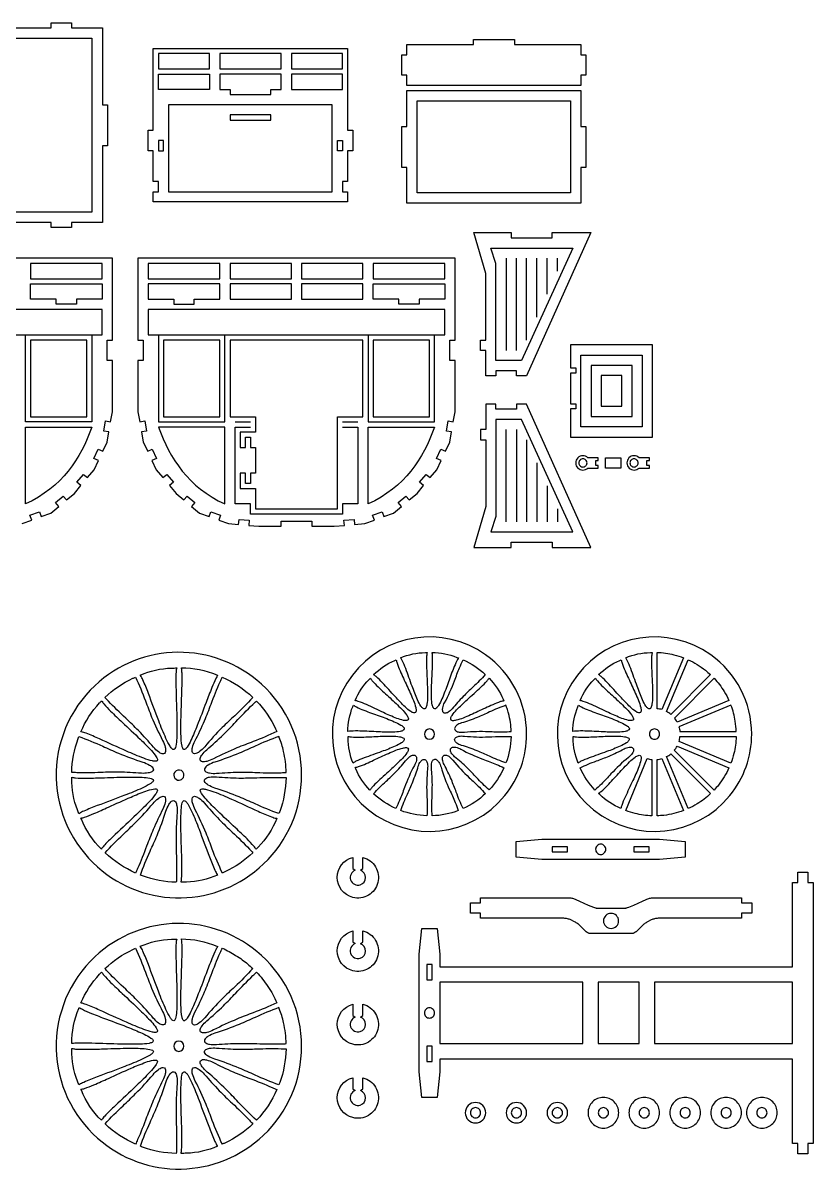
# Model space of a CAD drawing. Extents: x -19 to 119, y -23 to 93.
# Drawn here: x 41.6 to 118.9, y -19.2 to 92.8 of the extents above; entities that cross this region are included whole.
import ezdxf

# ---------------------------------------------------------------- set-up
doc = ezdxf.new("R2010")
doc.units = 0
doc.header["$MEASUREMENT"] = 0
doc.layers.get('0').update_dxf_attribs({"linetype": 'CONTINUOUS'})
doc.layers.add('ENGRAVE', color=1, linetype='CONTINUOUS')

msp = doc.modelspace()

# ---------------------------------------------------------------- linework, layer by layer
for points in [[(24.35, 92.3), (44.35, 92.3), (44.35, 92.8), (46.35, 92.8), (46.35, 92.3), (49.37, 92.3), (49.37, 84.8), (49.87, 84.8), (49.87, 80.8), (49.37, 80.8), (49.37, 73.3), (46.35, 73.3), (46.35, 72.8), (44.35, 72.8), (44.35, 73.3), (24.35, 73.3)], [(41.52, 43.87), (42.46, 44.21), (42.29, 44.68), (43.23, 45.02), (43.4, 44.55), (44.34, 44.9), (45.1, 45.54), (44.78, 45.92), (45.55, 46.56), (45.87, 46.18), (46.64, 46.82), (47.28, 47.59), (46.89, 47.91), (47.54, 48.68), (47.92, 48.36), (48.56, 49.12), (48.99, 50.03), (48.53, 50.24), (48.96, 51.15), (49.41, 50.94), (49.83, 51.84), (50.01, 52.83), (49.51, 52.91), (49.69, 53.9), (50.18, 53.81), (50.35, 54.8), (50.35, 59.8), (49.85, 59.8), (49.85, 61.8), (50.35, 61.8), (50.35, 69.8), (19.35, 69.8)]]:
    msp.add_lwpolyline(points)
for points in [[(79.15, 86.68), (79.15, 87.68), (78.65, 87.68), (78.65, 89.68), (79.15, 89.68), (79.15, 90.68), (85.65, 90.68), (85.65, 91.18), (89.65, 91.18), (89.65, 90.68), (96.15, 90.68), (96.15, 89.68), (96.65, 89.68), (96.65, 87.68), (96.15, 87.68), (96.15, 86.68)], [(54.35, 75.3), (54.35, 76.3), (54.85, 76.3), (54.85, 77.3), (54.35, 77.3), (54.35, 80.3), (53.85, 80.3), (53.85, 82.3), (54.35, 82.3), (54.35, 90.3), (73.35, 90.3), (73.35, 82.3), (73.85, 82.3), (73.85, 80.3), (73.35, 80.3), (73.35, 77.3), (72.85, 77.3), (72.85, 76.3), (73.35, 76.3), (73.35, 75.3)], [(54.85, 89.8), (54.85, 88.3), (59.85, 88.3), (59.85, 89.8)], [(60.85, 89.8), (60.85, 88.3), (66.85, 88.3), (66.85, 89.8)], [(67.85, 89.8), (67.85, 88.3), (72.85, 88.3), (72.85, 89.8)], [(54.85, 87.8), (59.85, 87.8), (59.85, 86.3), (54.85, 86.3)], [(60.85, 87.8), (60.85, 86.3), (61.85, 86.3), (61.85, 85.8), (65.85, 85.8), (65.85, 86.3), (66.85, 86.3), (66.85, 87.8)], [(67.85, 87.8), (67.85, 86.3), (72.85, 86.3), (72.85, 87.8)], [(79.15, 75.18), (79.15, 78.68), (78.65, 78.68), (78.65, 82.68), (79.15, 82.68), (79.15, 86.18), (96.15, 86.18), (96.15, 82.68), (96.65, 82.68), (96.65, 78.68), (96.15, 78.68), (96.15, 75.18)], [(61.85, 83.8), (61.85, 83.3), (65.85, 83.3), (65.85, 83.8)], [(54.85, 81.3), (54.85, 80.3), (55.35, 80.3), (55.35, 81.3)], [(72.85, 80.3), (72.35, 80.3), (72.35, 81.3), (72.85, 81.3)], [(86.85, 58.3), (86.85, 60.8), (86.35, 60.8), (86.35, 61.8), (86.85, 61.8), (86.85, 68.3), (85.69, 72.3), (89.35, 72.3), (89.35, 71.8), (93.35, 71.8), (93.35, 72.3), (97.11, 72.3), (90.85, 58.3), (89.85, 58.3), (89.85, 58.8), (87.85, 58.8), (87.85, 58.3)], [(83.85, 54.8), (83.85, 59.8), (83.35, 59.8), (83.35, 61.8), (83.85, 61.8), (83.85, 69.8), (52.85, 69.8), (52.85, 61.8), (53.35, 61.8), (53.35, 59.8), (52.85, 59.8), (52.85, 54.8), (53.03, 53.81), (53.52, 53.9), (53.69, 52.91), (53.2, 52.83), (53.37, 51.84), (53.8, 50.94), (54.25, 51.15), (54.67, 50.24), (54.22, 50.03), (54.64, 49.12), (55.28, 48.36), (55.67, 48.68), (56.31, 47.91), (55.93, 47.59), (56.57, 46.82), (57.34, 46.18), (57.66, 46.56), (58.42, 45.92), (58.1, 45.54), (58.87, 44.9), (59.81, 44.55), (59.98, 45.02), (60.92, 44.68), (60.75, 44.21), (61.69, 43.87), (62.68, 43.78), (62.73, 44.28), (63.72, 44.19), (63.68, 43.7), (64.68, 43.61), (66.85, 43.61), (66.85, 44.11), (69.85, 44.11), (69.85, 43.61), (72.03, 43.61), (73.03, 43.7), (72.98, 44.19), (73.98, 44.28), (74.02, 43.78), (75.02, 43.87), (75.96, 44.21), (75.79, 44.68), (76.73, 45.02), (76.9, 44.55), (77.84, 44.9), (78.6, 45.54), (78.28, 45.92), (79.05, 46.56), (79.37, 46.18), (80.14, 46.82), (80.78, 47.59), (80.39, 47.91), (81.04, 48.68), (81.42, 48.36), (82.06, 49.12), (82.49, 50.03), (82.03, 50.24), (82.46, 51.15), (82.91, 50.94), (83.33, 51.84), (83.51, 52.83), (83.01, 52.91), (83.19, 53.9), (83.68, 53.81)], [(42.35, 67.8), (49.35, 67.8), (49.35, 69.3), (42.35, 69.3)], [(60.85, 67.8), (60.85, 69.3), (53.85, 69.3), (53.85, 67.8)], [(67.85, 67.8), (67.85, 69.3), (61.85, 69.3), (61.85, 67.8)], [(74.85, 67.8), (74.85, 69.3), (68.85, 69.3), (68.85, 67.8)], [(75.85, 67.8), (82.85, 67.8), (82.85, 69.3), (75.85, 69.3)], [(49.35, 67.3), (49.35, 65.8), (46.85, 65.8), (46.85, 65.3), (44.85, 65.3), (44.85, 65.8), (42.35, 65.8), (42.35, 67.3)], [(53.85, 67.3), (53.85, 65.8), (56.35, 65.8), (56.35, 65.3), (58.35, 65.3), (58.35, 65.8), (60.85, 65.8), (60.85, 67.3)], [(61.85, 67.3), (61.85, 65.8), (67.85, 65.8), (67.85, 67.3)], [(68.85, 67.3), (68.85, 65.8), (74.85, 65.8), (74.85, 67.3)], [(82.85, 67.3), (82.85, 65.8), (80.35, 65.8), (80.35, 65.3), (78.35, 65.3), (78.35, 65.8), (75.85, 65.8), (75.85, 67.3)], [(42.35, 61.8), (42.35, 54.3), (47.85, 54.3), (47.85, 61.8)], [(55.35, 61.8), (55.35, 54.3), (60.85, 54.3), (60.85, 61.8)], [(61.85, 61.8), (61.85, 54.3), (64.35, 54.3), (64.35, 52.8), (62.85, 52.8), (62.85, 51.3), (63.35, 51.3), (63.35, 52.3), (63.85, 52.3), (63.85, 51.3), (64.35, 51.3), (64.35, 48.8), (63.85, 48.8), (63.85, 47.8), (63.35, 47.8), (63.35, 48.8), (62.85, 48.8), (62.85, 47.3), (64.35, 47.3), (64.35, 45.3), (72.35, 45.3), (72.35, 54.3), (74.85, 54.3), (74.85, 61.8)], [(75.85, 61.8), (75.85, 54.3), (81.35, 54.3), (81.35, 61.8)], [(103.15, 61.33), (95.15, 61.33), (95.15, 59.08), (95.65, 59.08), (95.65, 58.58), (95.15, 58.58), (95.15, 55.58), (95.65, 55.58), (95.65, 55.08), (95.15, 55.08), (95.15, 52.33), (103.15, 52.33)], [(86.85, 55.55), (86.85, 53.05), (86.35, 53.05), (86.35, 52.05), (86.85, 52.05), (86.85, 45.55), (85.69, 41.55), (89.35, 41.55), (89.35, 42.05), (93.35, 42.05), (93.35, 41.55), (97.11, 41.55), (90.85, 55.55), (89.85, 55.55), (89.85, 55.05), (87.85, 55.05), (87.85, 55.55)], [(98.57, 50.29), (100.07, 50.29), (100.07, 49.29), (98.57, 49.29)], [(93.34, 11.04), (92.34, 11.04), (89.84, 11.29), (89.84, 12.79), (92.34, 13.04), (103.84, 13.04), (106.34, 12.79), (106.34, 11.29), (103.84, 11.04), (102.84, 11.04), (101.34, 11.04), (94.84, 11.04)], [(94.84, 12.29), (93.34, 12.29), (93.34, 11.79), (94.84, 11.79)], [(102.84, 12.29), (101.34, 12.29), (101.34, 11.79), (102.84, 11.79)], [(80.6, -12.2), (80.35, -9.7), (80.35, 1.8), (80.6, 4.3), (82.1, 4.3), (82.35, 1.8), (82.35, 0.55), (116.85, 0.55), (116.85, 8.8), (117.35, 8.8), (117.35, 9.8), (118.35, 9.8), (118.35, 8.8), (118.85, 8.8), (118.85, -16.7), (118.35, -16.7), (118.35, -17.7), (117.35, -17.7), (117.35, -16.7), (116.85, -16.7), (116.85, -8.45), (82.35, -8.45), (82.35, -9.7), (82.1, -12.2)], [(85.35, 5.8), (85.35, 6.8), (86.35, 6.8), (86.35, 7.3), (94.99, 7.3), (95.08, 7.29), (95.17, 7.29), (95.26, 7.27), (95.34, 7.26), (95.43, 7.23), (95.51, 7.2), (95.59, 7.17), (95.67, 7.14), (96.03, 6.96), (96.87, 6.58), (97.39, 6.38), (97.49, 6.34), (97.59, 6.32), (97.63, 6.31), (97.66, 6.3), (97.68, 6.3), (97.69, 6.29), (97.7, 6.29), (97.72, 6.29), (100.5, 6.29), (100.51, 6.29), (100.52, 6.29), (100.54, 6.3), (100.55, 6.3), (100.59, 6.31), (100.63, 6.32), (100.72, 6.34), (100.83, 6.38), (101.34, 6.58), (102.17, 6.96), (102.53, 7.14), (102.61, 7.17), (102.69, 7.2), (102.78, 7.23), (102.86, 7.26), (102.95, 7.27), (103.04, 7.29), (103.12, 7.29), (103.21, 7.3), (111.85, 7.3), (111.85, 6.8), (112.85, 6.8), (112.85, 5.8), (111.85, 5.8), (111.85, 5.3), (103.71, 5.3), (103.62, 5.29), (103.54, 5.29), (103.45, 5.27), (103.36, 5.26), (103.28, 5.23), (103.19, 5.2), (103.11, 5.17), (103.03, 5.14), (102.67, 4.96), (102.6, 4.92), (102.52, 4.87), (102.44, 4.82), (102.37, 4.77), (102.3, 4.72), (102.23, 4.66), (102.16, 4.6), (102.1, 4.54), (101.61, 4.05), (101.58, 4.02), (101.54, 3.99), (101.51, 3.97), (101.47, 3.94), (101.44, 3.92), (101.4, 3.9), (101.36, 3.88), (101.33, 3.86), (101.29, 3.85), (101.25, 3.83), (101.2, 3.82), (101.16, 3.81), (101.12, 3.81), (101.08, 3.8), (101.04, 3.8), (100.99, 3.8), (97.21, 3.8), (97.17, 3.8), (97.13, 3.8), (97.08, 3.81), (97.04, 3.81), (97, 3.82), (96.96, 3.83), (96.92, 3.85), (96.88, 3.86), (96.84, 3.88), (96.8, 3.9), (96.77, 3.92), (96.73, 3.94), (96.7, 3.97), (96.66, 3.99), (96.63, 4.02), (96.6, 4.05), (96.11, 4.54), (96.04, 4.6), (95.98, 4.66), (95.91, 4.72), (95.84, 4.77), (95.76, 4.82), (95.69, 4.87), (95.61, 4.92), (95.53, 4.96), (95.17, 5.14), (95.09, 5.17), (95.01, 5.2), (94.93, 5.23), (94.84, 5.26), (94.76, 5.27), (94.67, 5.29), (94.58, 5.29), (94.49, 5.3), (86.35, 5.3), (86.35, 5.8)], [(81.1, 0.8), (81.1, -0.7), (81.6, -0.7), (81.6, 0.8)], [(82.35, -0.95), (82.35, -6.95), (96.35, -6.95), (96.35, -0.95)], [(97.85, -0.95), (97.85, -6.95), (101.85, -6.95), (101.85, -0.95)], [(103.35, -0.95), (103.35, -6.95), (116.85, -6.95), (116.85, -0.95)], [(81.1, -7.2), (81.1, -8.7), (81.6, -8.7), (81.6, -7.2)]]:
    msp.add_lwpolyline(points, close=True)
for points in [[(96.84, 50.3, 0.41271), (95.85, 50.29, 0.41271), (95.86, 49.3, 0.41145), (96.84, 49.3), (97.85, 49.3), (97.85, 49.55), (97.6, 49.55), (97.6, 50.05), (97.85, 50.05), (97.85, 50.3)], [(101.84, 50.3, 0.41271), (100.85, 50.29, 0.41271), (100.86, 49.3, 0.41145), (101.84, 49.3), (102.85, 49.3), (102.85, 49.55), (102.6, 49.55), (102.6, 50.05), (102.85, 50.05), (102.85, 50.3)], [(96.35, 49.4, 0.414214), (96.75, 49.8, 0.414214), (96.35, 50.2, 0.414214), (95.95, 49.8, 0.414214)], [(101.35, 49.4, 0.414214), (101.75, 49.8, 0.414214), (101.35, 50.2, 0.414214), (100.95, 49.8, 0.414214)], [(90.85, 23.3, 0.243282), (86.84, 31.05, 0.404072), (73.81, 29.06, 0.407608), (75.4, 15.89, 0.412885), (88.72, 17.3, 0.172941)], [(112.85, 23.3, 0.243282), (108.84, 31.05, 0.404072), (95.81, 29.06, 0.407609), (97.4, 15.89, 0.412885), (110.72, 17.3, 0.172941)], [(68.85, 19.3, 0.21178), (64.92, 28.18, 0.391929), (48.63, 28.03, 0.213524), (44.86, 19, 0.208326), (48.9, 10.32, 0.390197), (65.13, 10.61, 0.205517)], [(75.89, 29.11, -0.09623), (77.95, 30.5), (78.1, 30.57, 0.07041), (78.18, 30.24, 0.026017), (78.48, 29.48, 0.005895), (79.14, 28.03, -0.016027), (79.78, 26.59, -0.036448), (80, 25.89, -0.077155), (80.04, 25.56, -0.192541), (79.97, 25.4, -0.24616), (79.81, 25.37, -0.091184), (79.52, 25.51, -0.041205), (78.98, 25.95, -0.017959), (77.99, 26.97, 0.003012), (76.75, 28.32, 0.023918), (76.14, 28.92, 0.055117)], [(78.53, 30.76, -0.099565), (80.96, 31.26), (81.13, 31.26, 0.070307), (81.07, 30.93, 0.025895), (81.06, 30.11, 0.005837), (81.12, 28.52, -0.01601), (81.16, 26.94, -0.036411), (81.1, 26.21, -0.07724), (81, 25.88, -0.193502), (80.88, 25.76, -0.246041), (80.72, 25.8, -0.090618), (80.51, 26.04, -0.040959), (80.18, 26.65, -0.017856), (79.65, 27.98, 0.003032), (79.03, 29.7, 0.023885), (78.69, 30.49, 0.055063)], [(81.6, 31.28, -0.093763), (84.04, 30.8), (84.2, 30.74, 0.070307), (84.02, 30.45, 0.026135), (83.69, 29.71, 0.005976), (83.14, 28.21, -0.015999), (82.57, 26.74, -0.036365), (82.24, 26.09, -0.07668), (82.02, 25.83, -0.192132), (81.87, 25.76, -0.247601), (81.73, 25.86, -0.092119), (81.62, 26.15, -0.041009), (81.55, 26.85, -0.018067), (81.57, 28.28, 0.002962), (81.65, 30.1, 0.023921), (81.65, 30.96, 0.055321)], [(84.64, 30.57, -0.081762), (86.81, 29.12, -0.024137), (85.6, 27.89, 0.011756), (84.64, 26.97, 0.022775), (83.56, 25.76, -0.081665), (83.17, 25.43, -0.147369), (82.87, 25.34, -0.337047), (82.64, 25.55, -0.114833), (82.64, 25.86, -0.073818), (82.83, 26.37, 0.036955), (83.8, 28.52, -0.010558), (84.29, 29.78, -0.012707)], [(97.89, 29.11, -0.096231), (99.95, 30.5), (100.1, 30.57, 0.07041), (100.18, 30.24, 0.026017), (100.48, 29.48, 0.005895), (101.14, 28.03, -0.016027), (101.78, 26.59, -0.036448), (102, 25.89, -0.077154), (102.04, 25.56, -0.19254), (101.97, 25.4, -0.246161), (101.81, 25.37, -0.091185), (101.52, 25.51, -0.041205), (100.98, 25.95, -0.017959), (99.99, 26.97, 0.003012), (98.75, 28.32, 0.023918), (98.14, 28.92, 0.055118)], [(100.53, 30.76, -0.099565), (102.96, 31.26), (103.13, 31.26, 0.070307), (103.07, 30.93, 0.025895), (103.06, 30.11, 0.005837), (103.12, 28.52, -0.01601), (103.16, 26.94, -0.036411), (103.1, 26.21, -0.07724), (103, 25.88, -0.193504), (102.88, 25.76, -0.24604), (102.72, 25.8, -0.090617), (102.51, 26.04, -0.040959), (102.18, 26.65, -0.017856), (101.65, 27.98, 0.003032), (101.03, 29.7, 0.023885), (100.69, 30.49, 0.055063)], [(103.6, 31.28, -0.053553), (105.25, 31.06, -0.032919), (106.17, 30.76), (104.07, 25.69, 0.049855), (103.6, 25.78)], [(106.64, 30.57, -0.063904), (108.32, 29.54, -0.021632), (108.82, 29.11), (104.93, 25.23, 0.049792), (104.53, 25.5)], [(53.08, 29.07, -0.095029), (56.12, 29.75, -0.012169), (56.64, 29.76, 0.058538), (56.58, 29.4, 0.023125), (56.56, 28.43, 0.00662), (56.59, 26.87, -0.004803), (56.66, 24.45, -0.017644), (56.64, 22.89, -0.040554), (56.55, 22.13, -0.081454), (56.46, 21.88, -0.243498), (56.35, 21.79, -0.198617), (56.2, 21.85, -0.071237), (56, 22.11, -0.035072), (55.59, 22.88, -0.015759), (54.88, 24.59, -0.001102), (53.87, 27.28, 0.015937), (53.33, 28.6, 0.036348), (53.11, 29.02)], [(57.1, 29.78, -0.100712), (60.55, 29.08), (60.66, 29.04, 0.058805), (60.47, 28.73, 0.023291), (60.07, 27.84, 0.006699), (59.51, 26.39, -0.004741), (58.64, 24.13, -0.017578), (58.03, 22.7, -0.040394), (57.66, 22.03, -0.080995), (57.48, 21.83, -0.242503), (57.34, 21.79, -0.199662), (57.24, 21.91, -0.071689), (57.14, 22.22, -0.035245), (57.06, 23.09, -0.015833), (57.06, 24.94, -0.001152), (57.15, 27.82, 0.015881), (57.16, 29.25, 0.036248), (57.11, 29.72)], [(49.62, 26.88, -0.0811), (52.35, 28.75, -0.007919), (52.61, 28.87, -0.019395), (53.58, 26.55, 0.007964), (54.19, 24.97, 0.02097), (55.26, 22.69, -0.055565), (55.52, 22.01, -0.095384), (55.55, 21.61, -0.199945), (55.45, 21.42, -0.220985), (55.22, 21.38, -0.098592), (54.87, 21.56, -0.054984), (54.38, 22.01, 0.015697), (52.9, 23.64, 0.012322), (51.65, 24.86, -0.01614), (49.96, 26.52, -0.003727)], [(61.09, 28.87, -0.084092), (64.08, 26.89, -0.019446), (62.31, 25.1, 0.007978), (61.08, 23.93, 0.021038), (59.38, 22.07, -0.055487), (58.85, 21.57, -0.095059), (58.5, 21.39, -0.199296), (58.27, 21.4, -0.221639), (58.16, 21.6, -0.098933), (58.18, 21.99, -0.055064), (58.42, 22.62, 0.015637), (59.36, 24.61, 0.012299), (60, 26.23, -0.016105), (60.89, 28.42, -0.003715)], [(74.08, 26.58, -0.092933), (75.45, 28.65), (75.57, 28.77, 0.070364), (75.76, 28.5, 0.026043), (76.33, 27.91, 0.005927), (77.5, 26.83, -0.015985), (78.64, 25.73, -0.036383), (79.11, 25.18, -0.077029), (79.27, 24.88, -0.192453), (79.28, 24.71, -0.246597), (79.13, 24.62, -0.091164), (78.82, 24.64, -0.041164), (78.15, 24.84, -0.017945), (76.84, 25.4, 0.002975), (75.19, 26.18, 0.023842), (74.39, 26.5, 0.055062)], [(87.17, 28.76, -0.096223), (88.56, 26.7), (88.63, 26.54, 0.070195), (88.29, 26.47, 0.025969), (87.54, 26.17, 0.005881), (86.09, 25.51, -0.01602), (84.65, 24.87, -0.036385), (83.95, 24.65, -0.076886), (83.61, 24.61, -0.193248), (83.46, 24.67, -0.247055), (83.43, 24.84, -0.091537), (83.56, 25.13, -0.041283), (84, 25.66, -0.01797), (85.03, 26.66, 0.003023), (86.38, 27.89, 0.023953), (86.98, 28.5, 0.055242)], [(96.08, 26.58, -0.092933), (97.45, 28.65), (97.57, 28.77, 0.070364), (97.76, 28.5, 0.026043), (98.33, 27.91, 0.005927), (99.5, 26.83, -0.015985), (100.64, 25.73, -0.036383), (101.11, 25.18, -0.077028), (101.27, 24.88, -0.192453), (101.28, 24.71, -0.246597), (101.13, 24.62, -0.091164), (100.82, 24.64, -0.041164), (100.15, 24.84, -0.017945), (98.84, 25.4, 0.002975), (97.19, 26.18, 0.023842), (96.39, 26.5, 0.055062)], [(109.17, 28.76, -0.054313), (110.17, 27.46, -0.034954), (110.62, 26.58), (105.55, 24.48, 0.05162), (105.29, 24.87)], [(47.28, 23.53, -0.094067), (49.1, 26.34, -0.006452), (49.3, 26.55, 0.058482), (49.52, 26.25, 0.023194), (50.18, 25.54, 0.006665), (51.31, 24.46, -0.00477), (53.07, 22.8, -0.017606), (54.16, 21.69, -0.04042), (54.64, 21.09, -0.080937), (54.75, 20.85, -0.241843), (54.73, 20.7, -0.200125), (54.59, 20.65, -0.071746), (54.26, 20.68, -0.035234), (53.43, 20.94, -0.015816), (51.72, 21.64, -0.001131), (49.1, 22.83, 0.015925), (47.78, 23.38, 0.03639), (47.33, 23.52)], [(64.44, 26.53, -0.081098), (66.31, 23.8, -0.007918), (66.42, 23.54, -0.019395), (64.11, 22.57, 0.007964), (62.53, 21.95, 0.020971), (60.25, 20.89, -0.055566), (59.57, 20.63, -0.095385), (59.17, 20.6, -0.199944), (58.97, 20.7, -0.220982), (58.94, 20.93, -0.098593), (59.12, 21.28, -0.054985), (59.57, 21.77, 0.015697), (61.2, 23.25, 0.012323), (62.42, 24.5, -0.01614), (64.08, 26.19, -0.003727)], [(73.37, 23.55, -0.093765), (73.85, 25.98), (73.91, 26.14, 0.070315), (74.2, 25.96, 0.026137), (74.94, 25.63, 0.005977), (76.44, 25.09, -0.015998), (77.9, 24.51, -0.036365), (78.56, 24.18, -0.076691), (78.82, 23.97, -0.192187), (78.89, 23.81, -0.247561), (78.79, 23.67, -0.092095), (78.49, 23.56, -0.041002), (77.8, 23.5, -0.018065), (76.37, 23.52, 0.002961), (74.55, 23.6, 0.023916), (73.69, 23.59, 0.055306)], [(88.82, 26.12, 0.023635), (87.22, 25.46, -0.012281), (86.01, 24.92, -0.022898), (84.47, 24.39, 0.081859), (84.02, 24.16, 0.148138), (83.82, 23.92, 0.336526), (83.92, 23.62, 0.122722), (84.26, 23.49, 0.066157), (84.76, 23.49, -0.036883), (87.12, 23.56, 0.011922), (88.55, 23.52, 0.011565), (89.34, 23.55, 0.053394), (89.08, 25.33, 0.022162), (88.93, 25.81, 0.046501), (88.85, 26.03, -0.0553)], [(95.37, 23.55, -0.093765), (95.85, 25.98), (95.91, 26.14, 0.070315), (96.2, 25.96, 0.026137), (96.94, 25.63, 0.005977), (98.44, 25.09, -0.015998), (99.9, 24.51, -0.036365), (100.55, 24.18, -0.076691), (100.82, 23.97, -0.192187), (100.89, 23.81, -0.247562), (100.79, 23.67, -0.092096), (100.49, 23.56, -0.041002), (99.8, 23.5, -0.018065), (98.37, 23.52, 0.002961), (96.55, 23.6, 0.023916), (95.69, 23.59, 0.055306)], [(110.82, 26.12), (105.74, 24.02, -0.053218), (105.84, 23.55), (111.33, 23.55, 0.034923), (111.25, 24.55, 0.057453)], [(81.85, 23.3, 0.413694), (81.35, 23.8, 0.413694), (80.85, 23.3, 0.413694), (81.35, 22.8, 0.413694)], [(103.85, 23.3, 0.414214), (103.35, 23.8, 0.414214), (102.85, 23.3, 0.414214), (103.35, 22.8, 0.414214)], [(46.37, 19.55, -0.080926), (47, 22.86, -0.006161), (47.08, 23.06, -0.019468), (49.4, 22.12, 0.007993), (50.96, 21.43, 0.021052), (53.32, 20.57, -0.055552), (53.99, 20.27, -0.095381), (54.29, 20.02, -0.199994), (54.36, 19.8, -0.220989), (54.22, 19.62, -0.098561), (53.85, 19.5, -0.054961), (53.18, 19.47, 0.015624), (50.98, 19.58, 0.012271), (49.23, 19.55, -0.016076), (46.87, 19.53, -0.003712)], [(66.62, 23.07, 0.019109), (64.3, 22.12, -0.008366), (62.75, 21.43, -0.021161), (60.38, 20.57, 0.055541), (59.72, 20.27, 0.095456), (59.41, 20.01, 0.200243), (59.34, 19.8, 0.220828), (59.48, 19.62, 0.09843), (59.85, 19.5, 0.054919), (60.53, 19.47, -0.015643), (62.72, 19.58, -0.012199), (64.48, 19.55, 0.016088), (66.86, 19.53, 0.003692), (67.35, 19.55, 0.041816), (67.09, 21.61, 0.043776), (66.66, 22.97, -0.01839)], [(73.89, 20.47, -0.099534), (73.39, 22.91), (73.39, 23.08, 0.069908), (73.72, 23.02, 0.02587), (74.53, 23, 0.005829), (76.12, 23.07, -0.016058), (77.7, 23.1, -0.036407), (78.43, 23.04, -0.076829), (78.76, 22.94, -0.192741), (78.88, 22.83, -0.247519), (78.85, 22.66, -0.091694), (78.61, 22.45, -0.04131), (78, 22.12, -0.017962), (76.67, 21.59, 0.00306), (74.95, 20.97, 0.024038), (74.16, 20.64, 0.055453)], [(89.33, 23.05, -0.082819), (88.82, 20.48, -0.024196), (87.22, 21.13, 0.011783), (86.01, 21.67, 0.022842), (84.47, 22.2, -0.081778), (84.02, 22.43, -0.147303), (83.82, 22.67, -0.33666), (83.93, 22.97, -0.11501), (84.22, 23.09, -0.07396), (84.76, 23.1, 0.036957), (87.12, 23.03, -0.010559), (88.47, 23.07, -0.01271)], [(95.89, 20.47, -0.099534), (95.39, 22.91), (95.39, 23.08, 0.069908), (95.72, 23.02, 0.02587), (96.53, 23, 0.005829), (98.12, 23.07, -0.016058), (99.7, 23.1, -0.036406), (100.43, 23.04, -0.076828), (100.76, 22.94, -0.19274), (100.88, 22.83, -0.247519), (100.84, 22.66, -0.091694), (100.61, 22.45, -0.04131), (100, 22.12, -0.017962), (98.67, 21.59, 0.00306), (96.95, 20.97, 0.024038), (96.16, 20.64, 0.055454)], [(111.33, 23.05, -0.053554), (111.11, 21.4, -0.032921), (110.82, 20.47), (105.75, 22.58, 0.050043), (105.84, 23.05)], [(75.53, 17.83, -0.096214), (74.15, 19.89), (74.08, 20.05, 0.070195), (74.41, 20.12, 0.025968), (75.17, 20.42, 0.00588), (76.61, 21.09, -0.01602), (78.06, 21.72, -0.036386), (78.75, 21.94, -0.07689), (79.09, 21.98, -0.193258), (79.25, 21.92, -0.247045), (79.28, 21.75, -0.091533), (79.14, 21.46, -0.041282), (78.7, 20.93, -0.017969), (77.68, 19.93, 0.003023), (76.33, 18.7, 0.023954), (75.72, 18.09, 0.055241)], [(88.62, 20.01, -0.081757), (87.18, 17.84, -0.024121), (85.95, 19.05, 0.011754), (85.03, 20.01, 0.022747), (83.81, 21.09, -0.081645), (83.48, 21.48, -0.147767), (83.39, 21.78, -0.337211), (83.6, 22.01, -0.114429), (83.92, 22.01, -0.07364), (84.43, 21.82, 0.036892), (86.57, 20.85, -0.011871), (87.91, 20.34, -0.011612)], [(97.53, 17.83, -0.085637), (96.08, 20.01, -0.024043), (97.67, 20.68, 0.011709), (98.91, 21.15, 0.022695), (100.37, 21.86, -0.086406), (100.87, 22.03, -0.151427), (101.18, 21.98, -0.325771), (101.31, 21.71, -0.115248), (101.18, 21.42, -0.073889), (100.81, 21.02, 0.037057), (99.09, 19.41, -0.010593), (98.16, 18.42, -0.012743)], [(108.82, 17.48, -0.054313), (107.52, 16.48, -0.034948), (106.64, 16.02), (104.53, 21.1, 0.049918), (104.93, 21.36)], [(110.62, 20.01, -0.063904), (109.6, 18.32, -0.021635), (109.17, 17.83), (105.28, 21.72, 0.050461), (105.55, 22.11)], [(78.07, 16.02, -0.081764), (75.89, 17.47, -0.024137), (77.11, 18.7, 0.011756), (78.07, 19.62, 0.022775), (79.15, 20.83, -0.081665), (79.53, 21.17, -0.147369), (79.83, 21.25, -0.337046), (80.07, 21.04, -0.114833), (80.07, 20.73, -0.073818), (79.87, 20.22, 0.036955), (78.91, 18.08, -0.010558), (78.42, 16.81, -0.012707)], [(81.1, 15.32, -0.082822), (78.54, 15.83, -0.024195), (79.19, 17.43, 0.011782), (79.72, 18.64, 0.022842), (80.26, 20.18, -0.081772), (80.49, 20.63, -0.14726), (80.73, 20.82, -0.33667), (81.03, 20.72, -0.115045), (81.15, 20.43, -0.073971), (81.16, 19.89, 0.036963), (81.09, 17.53, -0.010562), (81.13, 16.18, -0.012712)], [(84.17, 15.83, -0.088912), (81.61, 15.32, -0.023984), (81.6, 17.04, 0.011689), (81.63, 18.37, 0.02261), (81.54, 20, -0.081424), (81.57, 20.51, -0.147319), (81.72, 20.78, -0.337844), (82.04, 20.8, -0.114628), (82.26, 20.57, -0.073572), (82.48, 20.08, 0.037), (83.31, 17.87, -0.010572), (83.87, 16.63, -0.012721)], [(86.82, 17.48, -0.085642), (84.64, 16.03, -0.024071), (83.97, 17.62, 0.011729), (83.49, 18.85, 0.022704), (82.78, 20.32, -0.081669), (82.62, 20.8, -0.147437), (82.66, 21.11, -0.337056), (82.94, 21.25, -0.11477), (83.23, 21.13, -0.073791), (83.63, 20.75, 0.037039), (85.24, 19.04, -0.01058), (86.23, 18.1, -0.012737)], [(100.07, 16.02, -0.092929), (98, 17.39), (97.87, 17.51, 0.070284), (98.15, 17.7, 0.02605), (98.74, 18.27, 0.005927), (99.82, 19.44, -0.016008), (100.91, 20.58, -0.036399), (101.47, 21.05, -0.076929), (101.77, 21.22, -0.193297), (101.94, 21.22, -0.246975), (102.03, 21.07, -0.091525), (102.01, 20.76, -0.041292), (101.81, 20.09, -0.017987), (101.24, 18.78, 0.002986), (100.47, 17.13, 0.023903), (100.15, 16.33, 0.055219)], [(103.1, 15.32, -0.053555), (101.46, 15.54, -0.03292), (100.53, 15.83), (102.63, 20.9, 0.049852), (103.1, 20.81)], [(106.17, 15.83, -0.069136), (104.27, 15.36, -0.023294), (103.6, 15.32), (103.6, 20.82, 0.049752), (104.07, 20.91)], [(47.08, 15.52, -0.095022), (46.39, 18.57, -0.012172), (46.39, 19.09, 0.058539), (46.75, 19.02, 0.023126), (47.72, 19, 0.00662), (49.28, 19.03, -0.004803), (51.7, 19.1, -0.017645), (53.26, 19.08, -0.040555), (54.02, 18.99, -0.081455), (54.27, 18.91, -0.243495), (54.36, 18.79, -0.198618), (54.29, 18.65, -0.071238), (54.04, 18.44, -0.035072), (53.27, 18.03, -0.015759), (51.56, 17.32, -0.001102), (48.87, 16.31, 0.015937), (47.55, 15.77, 0.036348), (47.13, 15.55)], [(57.29, 19.06, 0.405351), (57.1, 19.73, 0.387114), (56.44, 19.58, 0.322433), (56.46, 18.99, 0.322433), (57.02, 18.82, 0.18167)], [(67.33, 19.05, -0.080931), (66.71, 15.74, -0.006162), (66.63, 15.53, -0.019468), (64.3, 16.48, 0.007993), (62.75, 17.16, 0.021052), (60.38, 18.03, -0.055551), (59.72, 18.32, -0.095381), (59.41, 18.58, -0.199997), (59.34, 18.79, -0.22099), (59.48, 18.97, -0.098559), (59.85, 19.1, -0.05496), (60.53, 19.12, 0.015624), (62.72, 19.01, 0.012271), (64.47, 19.04, -0.016076), (66.84, 19.06, -0.003712)], [(49.27, 12.06, -0.102505), (47.32, 14.99), (47.28, 15.1, 0.058892), (47.63, 15.18, 0.023237), (48.54, 15.53, 0.006659), (49.96, 16.16, -0.00478), (52.17, 17.15, -0.017634), (53.61, 17.72, -0.040569), (54.35, 17.93, -0.081585), (54.62, 17.95, -0.244132), (54.74, 17.88, -0.198033), (54.74, 17.72, -0.071218), (54.58, 17.43, -0.035115), (54.02, 16.76, -0.015792), (52.71, 15.45, -0.001122), (50.62, 13.48, 0.015907), (49.6, 12.47, 0.036204), (49.3, 12.11)], [(66.43, 15.06, -0.09407), (64.6, 12.25, -0.006452), (64.4, 12.05, 0.058481), (64.19, 12.34, 0.023193), (63.52, 13.05, 0.006664), (62.39, 14.13, -0.00477), (60.63, 15.79, -0.017605), (59.55, 16.9, -0.040419), (59.07, 17.5, -0.080934), (58.96, 17.74, -0.241849), (58.97, 17.89, -0.200127), (59.12, 17.95, -0.071743), (59.44, 17.91, -0.035233), (60.28, 17.66, -0.015815), (61.99, 16.95, -0.001131), (64.6, 15.76, 0.015925), (65.92, 15.21, 0.036389), (66.38, 15.07)], [(52.62, 9.72, -0.084093), (49.63, 11.7, -0.019446), (51.39, 13.49, 0.007978), (52.62, 14.67, 0.021038), (54.33, 16.52, -0.055487), (54.85, 17.02, -0.095059), (55.21, 17.21, -0.199295), (55.43, 17.19, -0.221639), (55.55, 16.99, -0.098933), (55.52, 16.6, -0.055064), (55.29, 15.97, 0.015637), (54.35, 13.99, 0.012299), (53.7, 12.36, -0.016105), (52.82, 10.17, -0.003715)], [(56.6, 8.82, -0.080931), (53.29, 9.44, -0.006162), (53.09, 9.52, -0.019468), (54.03, 11.85, 0.007993), (54.72, 13.4, 0.021052), (55.58, 15.77, -0.055551), (55.88, 16.43, -0.09538), (56.13, 16.74, -0.199998), (56.35, 16.8, -0.220992), (56.53, 16.67, -0.098559), (56.65, 16.29, -0.054959), (56.68, 15.62, 0.015624), (56.57, 13.43, 0.012271), (56.6, 11.68, -0.016076), (56.62, 9.31, -0.003712)], [(60.63, 9.53, -0.095029), (57.58, 8.84, -0.012169), (57.06, 8.83, 0.058538), (57.12, 9.19, 0.023125), (57.15, 10.16, 0.00662), (57.12, 11.72, -0.004803), (57.05, 14.14, -0.017644), (57.07, 15.7, -0.040554), (57.15, 16.46, -0.081454), (57.24, 16.71, -0.243497), (57.36, 16.8, -0.198618), (57.5, 16.74, -0.071237), (57.71, 16.49, -0.035072), (58.12, 15.71, -0.015759), (58.82, 14, -0.001102), (59.84, 11.31, 0.015937), (60.38, 9.99, 0.036348), (60.6, 9.57)], [(64.09, 11.71, -0.081098), (61.35, 9.84, -0.007918), (61.1, 9.72, -0.019394), (60.12, 12.04, 0.007964), (59.51, 13.62, 0.020969), (58.45, 15.9, -0.055561), (58.19, 16.58, -0.095381), (58.15, 16.98, -0.199952), (58.26, 17.18, -0.22099), (58.48, 17.21, -0.098588), (58.83, 17.03, -0.05498), (59.33, 16.58, 0.015696), (60.8, 14.95, 0.012322), (62.06, 13.73, -0.016139), (63.75, 12.07, -0.003727)], [(98.09, 11.54, 0.414214), (98.59, 12.04, 0.414214), (98.09, 12.54, 0.414214), (97.59, 12.04, 0.414214)], [(74.85, 10.16), (74.85, 11.25, -0.414248), (76.3, 8.79, -0.414248), (73.85, 7.34, -0.342088), (72.34, 9.3, -0.342088), (73.85, 11.25), (73.85, 10.16), (74.1, 10, 0.408105), (73.64, 9.06, 0.408105), (74.58, 8.58, 0.320851), (75.1, 9.28, 0.320851), (74.61, 10)], [(99.84, 5.05, 0.414214), (99.1, 5.78, 0.414214), (98.36, 5.05, 0.414214), (99.1, 4.31, 0.414214)], [(68.85, -7.2, 0.21178), (64.92, 1.68, 0.391929), (48.63, 1.53, 0.213524), (44.86, -7.5, 0.208326), (48.9, -16.18, 0.390197), (65.13, -15.89, 0.205517)], [(74.85, 2.99), (74.85, 4.07, -0.414248), (76.3, 1.62, -0.414248), (73.85, 0.17, -0.342088), (72.34, 2.12, -0.342088), (73.85, 4.07), (73.85, 2.99), (74.1, 2.83, 0.408104), (73.64, 1.88, 0.408104), (74.58, 1.4, 0.320852), (75.1, 2.1, 0.320852), (74.61, 2.82)], [(49.62, 0.38, -0.0811), (52.35, 2.25, -0.007919), (52.61, 2.37, -0.019395), (53.58, 0.05, 0.007964), (54.19, -1.53, 0.02097), (55.26, -3.81, -0.055565), (55.52, -4.49, -0.095384), (55.55, -4.89, -0.199946), (55.45, -5.08, -0.220985), (55.22, -5.12, -0.098592), (54.87, -4.94, -0.054984), (54.38, -4.48, 0.015697), (52.9, -2.85, 0.012322), (51.65, -1.64, -0.01614), (49.96, 0.02, -0.003727)], [(53.08, 2.57, -0.095029), (56.12, 3.25, -0.01217), (56.64, 3.26, 0.058538), (56.58, 2.9, 0.023125), (56.56, 1.93, 0.00662), (56.59, 0.37, -0.004803), (56.66, -2.05, -0.017644), (56.64, -3.61, -0.040554), (56.55, -4.37, -0.081454), (56.46, -4.62, -0.243497), (56.35, -4.71, -0.198618), (56.2, -4.65, -0.071237), (56, -4.39, -0.035072), (55.59, -3.62, -0.015759), (54.88, -1.91, -0.001102), (53.87, 0.78, 0.015937), (53.33, 2.1, 0.036348), (53.11, 2.52)], [(57.1, 3.28, -0.100713), (60.55, 2.58), (60.66, 2.54, 0.058805), (60.47, 2.23, 0.023291), (60.07, 1.34, 0.0067), (59.51, -0.11, -0.004741), (58.64, -2.37, -0.017578), (58.03, -3.8, -0.040394), (57.66, -4.47, -0.080995), (57.48, -4.67, -0.242504), (57.34, -4.71, -0.199661), (57.24, -4.59, -0.071689), (57.14, -4.28, -0.035245), (57.06, -3.41, -0.015833), (57.06, -1.56, -0.001152), (57.15, 1.32, 0.015881), (57.16, 2.75, 0.036248), (57.11, 3.22)], [(63.05, 1.25, -0.025714), (64.08, 0.39, -0.019436), (62.31, -1.4, 0.007993), (61.08, -2.57, 0.021038), (59.38, -4.43, -0.055482), (58.85, -4.93, -0.09512), (58.5, -5.11, -0.199489), (58.27, -5.1, -0.221519), (58.16, -4.9, -0.098837), (58.18, -4.51, -0.055036), (58.42, -3.88, 0.015696), (59.36, -1.89, 0.012218), (60, -0.27, -0.016223), (60.89, 1.94, -0.003709), (61.1, 2.39, -0.020692), (62.4, 1.68, -0.023433)], [(47.28, -2.97, -0.094067), (49.1, -0.16, -0.006452), (49.3, 0.05, 0.058482), (49.52, -0.25, 0.023194), (50.18, -0.96, 0.006665), (51.31, -2.04, -0.00477), (53.07, -3.7, -0.017606), (54.16, -4.81, -0.040421), (54.64, -5.41, -0.080937), (54.75, -5.65, -0.241844), (54.73, -5.8, -0.200124), (54.59, -5.85, -0.071746), (54.26, -5.82, -0.035234), (53.43, -5.56, -0.015816), (51.72, -4.86, -0.001131), (49.1, -3.67, 0.015925), (47.78, -3.12, 0.03639), (47.33, -2.98)], [(66.04, -2.15, -0.012399), (66.42, -2.96, -0.019388), (64.11, -3.93, 0.007977), (62.53, -4.55, 0.02097), (60.25, -5.61, -0.055561), (59.57, -5.87, -0.095439), (59.17, -5.9, -0.200115), (58.97, -5.8, -0.220876), (58.94, -5.57, -0.098507), (59.12, -5.22, -0.054959), (59.57, -4.73, 0.01574), (61.2, -3.25, 0.012249), (62.42, -2, -0.016216), (64.09, -0.3, -0.003716), (64.45, 0.04, -0.0301), (65.55, -1.35, -0.029247)], [(74.85, -4.19), (74.85, -3.1, -0.414248), (76.3, -5.56, -0.414248), (73.85, -7.01, -0.342088), (72.34, -5.05, -0.342088), (73.85, -3.1), (73.85, -4.19), (74.1, -4.35, 0.408104), (73.64, -5.29, 0.408104), (74.58, -5.77, 0.320852), (75.1, -5.07, 0.320852), (74.61, -4.35)], [(46.37, -6.95, -0.100701), (47.07, -3.5), (47.11, -3.4, 0.058844), (47.42, -3.59, 0.023259), (48.31, -3.99, 0.006676), (49.76, -4.55, -0.004767), (52.02, -5.41, -0.017621), (53.45, -6.02, -0.040527), (54.12, -6.4, -0.081428), (54.32, -6.57, -0.24364), (54.35, -6.71, -0.198517), (54.24, -6.82, -0.071341), (53.93, -6.92, -0.035143), (53.06, -7, -0.015797), (51.2, -7, -0.00112), (48.33, -6.91, 0.01592), (46.9, -6.9, 0.036267), (46.43, -6.94)], [(66.62, -3.43, 0.019109), (64.3, -4.38, -0.008366), (62.75, -5.07, -0.021161), (60.38, -5.93, 0.055541), (59.72, -6.23, 0.095457), (59.41, -6.48, 0.200243), (59.34, -6.7, 0.220827), (59.48, -6.88, 0.09843), (59.85, -7, 0.054919), (60.53, -7.03, -0.015643), (62.72, -6.92, -0.012199), (64.48, -6.95, 0.016088), (66.86, -6.97, 0.003692), (67.35, -6.95, 0.041816), (67.09, -4.89, 0.043776), (66.66, -3.53, -0.018389)], [(81.85, -3.95, 0.414214), (81.35, -3.45, 0.414214), (80.85, -3.95, 0.414214), (81.35, -4.45, 0.414214)], [(57.35, -7.2, 0.413475), (56.85, -6.7, 0.413475), (56.35, -7.2, 0.413475), (56.85, -7.7, 0.413475)], [(47.08, -10.98, -0.095022), (46.39, -7.93, -0.012172), (46.39, -7.41, 0.058538), (46.75, -7.48, 0.023126), (47.72, -7.5, 0.00662), (49.28, -7.47, -0.004803), (51.7, -7.4, -0.017644), (53.26, -7.42, -0.040555), (54.02, -7.51, -0.081454), (54.27, -7.59, -0.243495), (54.36, -7.71, -0.198619), (54.29, -7.85, -0.071238), (54.04, -8.06, -0.035072), (53.27, -8.47, -0.015759), (51.56, -9.18, -0.001102), (48.87, -10.19, 0.015937), (47.55, -10.73, 0.036348), (47.13, -10.95)], [(67.33, -7.45, -0.080932), (66.71, -10.76, -0.006162), (66.63, -10.97, -0.019468), (64.3, -10.02, 0.007993), (62.75, -9.34, 0.021052), (60.38, -8.47, -0.055551), (59.72, -8.18, -0.09538), (59.41, -7.92, -0.199997), (59.34, -7.71, -0.22099), (59.48, -7.53, -0.098559), (59.85, -7.4, -0.05496), (60.53, -7.38, 0.015624), (62.72, -7.49, 0.012271), (64.47, -7.46, -0.016076), (66.84, -7.44, -0.003712)], [(49.27, -14.44, -0.102505), (47.32, -11.51), (47.28, -11.4, 0.058892), (47.63, -11.32, 0.023237), (48.54, -10.97, 0.006659), (49.96, -10.34, -0.00478), (52.17, -9.35, -0.017634), (53.61, -8.77, -0.040569), (54.35, -8.57, -0.081585), (54.62, -8.55, -0.244134), (54.74, -8.62, -0.198032), (54.74, -8.78, -0.071218), (54.58, -9.07, -0.035115), (54.02, -9.74, -0.015792), (52.71, -11.05, -0.001122), (50.62, -13.02, 0.015907), (49.6, -14.02, 0.036204), (49.3, -14.39)], [(66.43, -11.44, -0.084093), (64.45, -14.43, -0.019446), (62.66, -12.66, 0.007978), (61.48, -11.43, 0.021039), (59.63, -9.73, -0.055488), (59.13, -9.2, -0.09506), (58.94, -8.85, -0.199294), (58.96, -8.63, -0.221637), (59.16, -8.51, -0.098934), (59.55, -8.54, -0.055065), (60.18, -8.77, 0.015637), (62.16, -9.71, 0.012299), (63.79, -10.35, -0.016105), (65.98, -11.24, -0.003715)], [(52.62, -16.78, -0.084094), (49.63, -14.8, -0.019446), (51.39, -13.01, 0.007978), (52.62, -11.83, 0.021038), (54.33, -9.98, -0.055487), (54.85, -9.48, -0.095059), (55.21, -9.29, -0.199296), (55.43, -9.31, -0.221638), (55.55, -9.51, -0.098933), (55.52, -9.9, -0.055064), (55.29, -10.53, 0.015637), (54.35, -12.51, 0.012299), (53.7, -14.14, -0.016105), (52.82, -16.33, -0.003715)], [(56.6, -17.68, -0.080932), (53.29, -17.06, -0.006162), (53.09, -16.98, -0.019468), (54.03, -14.65, 0.007993), (54.72, -13.1, 0.021052), (55.58, -10.73, -0.055551), (55.88, -10.07, -0.09538), (56.13, -9.76, -0.199998), (56.35, -9.7, -0.220991), (56.53, -9.83, -0.098559), (56.65, -10.2, -0.054959), (56.68, -10.88, 0.015624), (56.57, -13.07, 0.012271), (56.6, -14.82, -0.016076), (56.62, -17.19, -0.003712)], [(60.63, -16.97, -0.095029), (57.58, -17.66, -0.012169), (57.06, -17.67, 0.058538), (57.12, -17.31, 0.023125), (57.15, -16.34, 0.00662), (57.12, -14.78, -0.004803), (57.05, -12.36, -0.017644), (57.07, -10.8, -0.040554), (57.15, -10.04, -0.081454), (57.24, -9.79, -0.243497), (57.36, -9.7, -0.198618), (57.5, -9.76, -0.071237), (57.71, -10.01, -0.035072), (58.12, -10.79, -0.015759), (58.82, -12.5, -0.001102), (59.84, -15.19, 0.015937), (60.38, -16.51, 0.036348), (60.6, -16.93)], [(64.09, -14.79, -0.081098), (61.35, -16.66, -0.007918), (61.1, -16.78, -0.019394), (60.12, -14.46, 0.007964), (59.51, -12.88, 0.020969), (58.45, -10.6, -0.055561), (58.19, -9.92, -0.095381), (58.15, -9.52, -0.199952), (58.26, -9.32, -0.22099), (58.48, -9.29, -0.098588), (58.83, -9.47, -0.05498), (59.33, -9.92, 0.015696), (60.8, -11.55, 0.012322), (62.06, -12.77, -0.016139), (63.75, -14.43, -0.003727)], [(74.85, -11.36), (74.85, -10.28, -0.414248), (76.3, -12.73, -0.414248), (73.85, -14.18, -0.342088), (72.34, -12.23, -0.342088), (73.85, -10.28), (73.85, -11.36), (74.1, -11.52, 0.408104), (73.64, -12.47, 0.408104), (74.58, -12.95, 0.320852), (75.1, -12.25, 0.320852), (74.61, -11.53)], [(99.85, -13.7, 0.414214), (98.35, -12.2, 0.414214), (96.85, -13.7, 0.414214), (98.35, -15.2, 0.414214)], [(103.85, -13.7, 0.414214), (102.35, -12.2, 0.414214), (100.85, -13.7, 0.414214), (102.35, -15.2, 0.414214)], [(107.85, -13.7, 0.414214), (106.35, -12.2, 0.414214), (104.85, -13.7, 0.414214), (106.35, -15.2, 0.414214)], [(111.85, -13.7, 0.414214), (110.35, -12.2, 0.414214), (108.85, -13.7, 0.414214), (110.35, -15.2, 0.414214)], [(115.35, -13.7, 0.414214), (113.85, -12.2, 0.414214), (112.35, -13.7, 0.414214), (113.85, -15.2, 0.414214)], [(86.85, -13.7, 0.414214), (85.85, -12.7, 0.414214), (84.85, -13.7, 0.414214), (85.85, -14.7, 0.414214)], [(86.35, -13.7, 0.414214), (85.85, -13.2, 0.414214), (85.35, -13.7, 0.414214), (85.85, -14.2, 0.414214)], [(90.85, -13.7, 0.414214), (89.85, -12.7, 0.414214), (88.85, -13.7, 0.414214), (89.85, -14.7, 0.414214)], [(90.35, -13.7, 0.414214), (89.85, -13.2, 0.414214), (89.35, -13.7, 0.414214), (89.85, -14.2, 0.414214)], [(94.85, -13.7, 0.414214), (93.85, -12.7, 0.414214), (92.85, -13.7, 0.414214), (93.85, -14.7, 0.414214)], [(94.35, -13.7, 0.414214), (93.85, -13.2, 0.414214), (93.35, -13.7, 0.414214), (93.85, -14.2, 0.414214)], [(98.85, -13.7, 0.414214), (98.35, -13.2, 0.414214), (97.85, -13.7, 0.414214), (98.35, -14.2, 0.414214)], [(102.85, -13.7, 0.414214), (102.35, -13.2, 0.414214), (101.85, -13.7, 0.414214), (102.35, -14.2, 0.414214)], [(106.85, -13.7, 0.414214), (106.35, -13.2, 0.414214), (105.85, -13.7, 0.414214), (106.35, -14.2, 0.414214)], [(110.85, -13.7, 0.414214), (110.35, -13.2, 0.414214), (109.85, -13.7, 0.414214), (110.35, -14.2, 0.414214)], [(114.35, -13.7, 0.414214), (113.85, -13.2, 0.414214), (113.35, -13.7, 0.414214), (113.85, -14.2, 0.414214)]]:
    msp.add_lwpolyline(points, format="xyb", close=True)
at = {"layer": 'ENGRAVE'}
for points in [[(20.35, 74.3), (20.35, 91.3), (48.35, 91.3), (48.35, 74.3)], [(80.15, 85.18), (95.15, 85.18), (95.15, 76.18), (80.15, 76.18)], [(71.85, 84.8), (55.85, 84.8), (55.85, 76.3), (71.85, 76.3)], [(87.85, 59.8), (87.85, 69.3), (87.35, 70.8), (95.35, 70.8), (90.35, 59.8)], [(49.35, 64.8), (20.35, 64.8), (20.35, 62.3), (49.35, 62.3)], [(82.85, 64.8), (53.85, 64.8), (53.85, 62.3), (82.85, 62.3)], [(96.15, 60.33), (102.15, 60.33), (102.15, 53.33), (96.15, 53.33)], [(97.15, 59.33), (97.15, 54.33), (101.15, 54.33), (101.15, 59.33)], [(98.15, 58.33), (98.15, 55.33), (100.15, 55.33), (100.15, 58.33)], [(87.85, 54.05), (87.85, 44.55), (87.35, 43.05), (95.35, 43.05), (90.35, 54.05)], [(48.35, 53.3), (47.9, 52.16), (47.65, 51.6), (47.37, 51.06), (47.08, 50.52), (46.76, 50), (46.41, 49.5), (46.03, 49.01), (45.63, 48.53), (45.2, 48.08), (44.73, 47.64), (44.23, 47.22), (43.69, 46.83), (43.12, 46.46), (42.51, 46.11), (41.85, 45.8), (41.85, 53.3)], [(54.85, 53.3), (55.3, 52.16), (55.56, 51.6), (55.83, 51.06), (56.13, 50.52), (56.45, 50), (56.8, 49.5), (57.17, 49.01), (57.58, 48.53), (58.01, 48.08), (58.48, 47.64), (58.98, 47.22), (59.51, 46.83), (60.09, 46.46), (60.7, 46.11), (61.35, 45.8), (61.35, 53.3)], [(81.85, 53.3), (81.4, 52.16), (81.15, 51.6), (80.87, 51.06), (80.58, 50.52), (80.26, 50), (79.91, 49.5), (79.53, 49.01), (79.13, 48.53), (78.7, 48.08), (78.23, 47.64), (77.73, 47.22), (77.19, 46.83), (76.62, 46.46), (76.01, 46.11), (75.35, 45.8), (75.35, 53.3)]]:
    msp.add_lwpolyline(points, close=True, dxfattribs=at)
for points in [[(88.85, 69.8), (88.85, 60.8)], [(89.85, 60.8), (89.85, 69.8)], [(90.85, 61.8), (90.85, 69.8)], [(91.85, 64.05), (91.85, 69.8)], [(92.85, 66.3), (92.85, 69.8)], [(93.85, 68.55), (93.85, 69.8)], [(48.35, 62.3), (48.35, 53.8), (41.85, 53.8), (41.85, 62.3)], [(54.85, 62.3), (54.85, 53.8), (61.35, 53.8), (61.35, 62.3)], [(75.35, 62.3), (75.35, 53.8), (81.85, 53.8), (81.85, 62.3)], [(62.35, 53.8), (63.85, 53.8)], [(72.85, 53.8), (74.35, 53.8)], [(72.85, 53.3), (74.35, 53.3), (74.35, 45.8), (72.85, 45.8), (72.85, 44.8), (63.85, 44.8), (63.85, 45.8), (62.35, 45.8), (62.35, 53.3), (63.85, 53.3)], [(88.85, 44.05), (88.85, 53.05)], [(89.85, 53.05), (89.85, 44.05)], [(90.85, 52.05), (90.85, 44.05)], [(91.85, 49.8), (91.85, 44.05)], [(92.85, 47.55), (92.85, 44.05)], [(93.85, 45.3), (93.85, 44.05)]]:
    msp.add_lwpolyline(points, dxfattribs=at)

doc.saveas('drawing.dxf')
